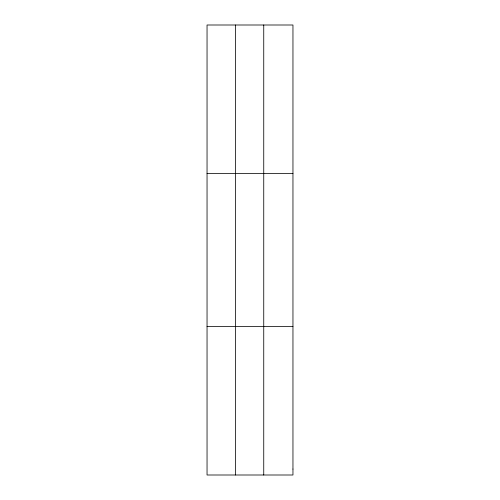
<?xml version="1.0" encoding="UTF-8"?>
<svg xmlns="http://www.w3.org/2000/svg" width="500" height="500" viewBox="0 0 500 500"><rect width="100%" height="100%" fill="white"/><g stroke="black" fill="none" stroke-linecap="round" stroke-linejoin="round"><path stroke-width="0.75" d="M235.394 25L235.394 475M263.744 25L263.744 475M207.044 173.5L292.956 173.5M207.044 326.5L292.956 326.5M292.956 469.062L292.956 475L207.044 475L207.044 25L292.956 25L292.956 469.062"/></g></svg>
